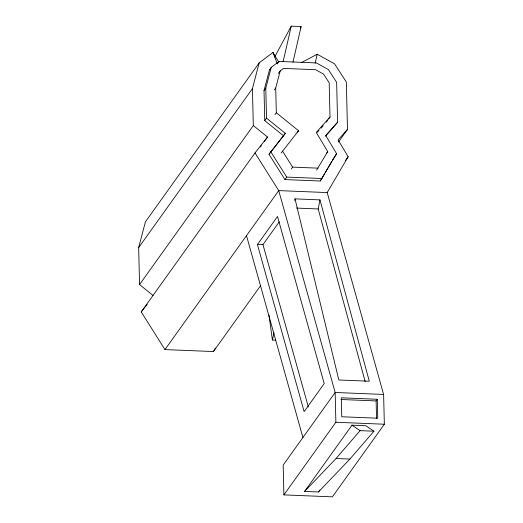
<?xml version="1.0" encoding="UTF-8"?>
<svg xmlns="http://www.w3.org/2000/svg" width="523" height="523" viewBox="0 0 523 523"><rect width="100%" height="100%" fill="white"/><g stroke="black" fill="none" stroke-linecap="round" stroke-linejoin="round"><path stroke-width="0.78" d="M294.73 200.387L295.024 198.871L319.952 199.884L369.297 381.215L338.832 379.979L295.024 198.871M365.185 381.62L318.193 208.965L319.952 199.884M283.1 61.76L291.246 26.15L301.124 26.549L292.978 62.159M315.127 63.191L317.206 54.248L334.543 63.832L346.331 82.039L347.488 129.403L338.486 141.988M275.647 340.133L272.385 340.002L274.026 332.929M153.121 295.521L139.556 284.551L138.654 247.608L145.42 221.824L259.186 62.845L272.986 52.45L278.615 61.897M139.556 284.551L253.328 125.572L252.426 88.629L259.186 62.845M337.61 122.232L325.718 135.516L336.59 153.664L320.272 181.017L284.95 179.579L268.999 154.252L283.518 135.797L264.749 120.623L264.017 90.636L269.476 69.801L271.254 67.317L279.079 61.426L316.382 62.937L328.379 69.566L336.635 82.327L337.61 122.232L325.561 136.189M264.749 120.623L266.527 118.139L265.795 88.152L271.254 67.317M274.941 114.681L276.321 112.752L275.719 88.008L280.197 70.906L283.525 68.408L315.604 69.709L323.574 74.109L329.17 82.758L330.006 117.047L328.627 118.976M274.66 56.994L291.246 26.15M300.352 27.987L301.124 26.549M316.637 170.093L327.712 151.578L316.238 132.424L330.006 117.047M253.328 125.572L267.508 137.039L255.002 152.938L141.23 311.917L164.961 349.586L213.423 351.554L215.483 348.043M320.272 181.017L324.312 174.107M325.116 172.727L327.947 167.89M328.751 166.51L331.582 161.672M332.386 160.293L336.59 153.664M255.002 152.938L278.726 190.607L335.151 392.479L283.178 465.104L283.904 494.882L332.373 496.85L384.346 424.225L383.614 394.447L327.195 192.575L348.155 156.723L338.087 139.903L347.488 129.403M138.654 247.608L252.426 88.629M277.752 63.29L279.079 61.426M264.017 90.636L265.795 88.152M278.354 73.482L280.197 70.906M274.333 89.936L275.719 88.008M260.395 146.976L261.343 145.649M264.187 141.674L267.508 137.039M268.999 154.252L285.296 133.313L266.527 118.139M283.518 135.797L285.296 133.313M281.132 153.036L298.548 130.724L276.321 112.752M297.169 132.652L298.548 130.724M291.226 169.06L292.605 167.125L318.017 168.158M284.95 179.579L286.728 177.094L322.05 178.533M326.319 122.199L327.705 120.264M164.961 349.586L278.726 190.607L327.195 192.575M257.44 244.548L277.504 216.509L324.201 383.581L304.138 411.621L257.44 244.548L262.971 244.607L279.308 221.785M326.326 153.514L327.712 151.578M345.311 160.698L348.155 156.723M213.423 351.554L260.827 285.316M283.904 494.882L335.877 422.257L335.151 392.479L383.614 394.447M304.595 491.417L351.999 425.179L365.845 425.742L373.945 431.22L349.913 459.063L318.442 491.98L304.595 491.417L336.067 458.501L360.099 430.658L373.945 431.22M376.534 418.295L376.109 400.925L377.292 399.271L341.29 397.807L341.754 416.759L377.756 418.217L377.292 399.271M318.442 491.98L319.867 489.992M141.23 311.917L147.231 304.281M317.389 132.306L318.978 130.534M321.096 128.168L323.214 125.801M269.476 69.801L270.783 68.82M301.627 62.466L317.206 54.248M296.489 208.082L318.193 208.965M340.904 399.494L376.109 400.925M335.877 422.257L384.346 424.225M336.067 458.501L349.913 459.063M351.999 425.179L360.099 430.658M282.518 151.108L292.605 167.125M270.777 151.768L286.728 177.094M272.986 52.45L277.308 63.911M262.971 244.607L308.354 406.966M246.496 235.651L302.915 437.522M269.005 315.199L272.385 340.002"/></g></svg>
